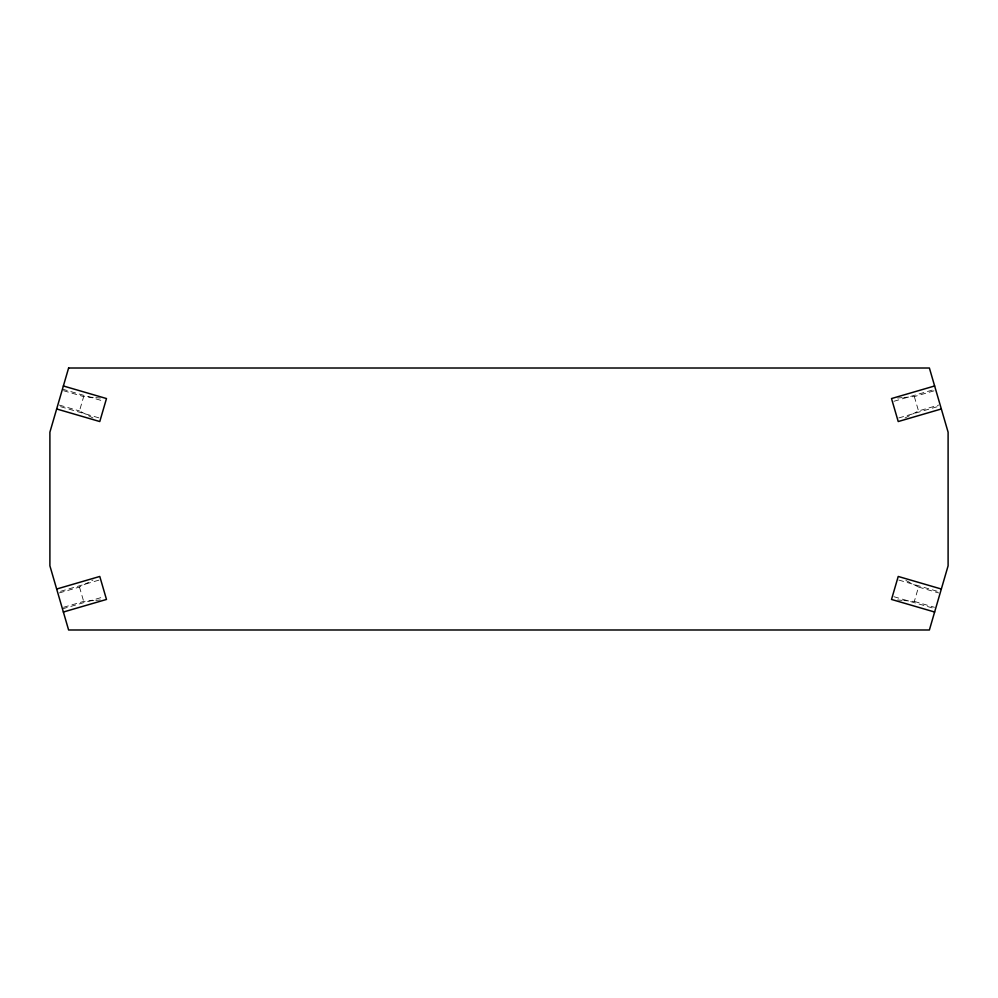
<?xml version="1.0" encoding="UTF-8"?>
<svg xmlns="http://www.w3.org/2000/svg" width="998" height="998" viewBox="0 0 998 998"><rect width="100%" height="100%" fill="white"/><g stroke="black" fill="none" stroke-linecap="round" stroke-linejoin="round"><path stroke-width="0.75" stroke-dasharray="4.99 3.74" d="M93.014 418.012L79.478 410.951L83.67 396.58L94.323 397.503M903.677 600.497L914.33 601.42L918.522 587.049L904.986 579.988M59.356 592.924L79.478 587.049L93.014 579.988M904.986 418.012L918.522 410.951L938.644 405.076M60.566 591.327L99.214 580.05M63.548 607.295L83.67 601.42L94.323 600.497M62.45 608.855L104.079 596.717M893.921 401.283L935.55 389.145M903.677 397.503L914.33 396.58L934.452 390.705M898.786 417.95L937.434 406.673M897.601 398.027L902.155 397.628M95.845 600.372L100.399 599.973M95.845 397.628L100.399 398.027M897.601 599.973L902.155 600.372M898.786 580.05L937.434 591.327M918.522 587.049L938.644 592.924M914.33 601.42L934.452 607.295M893.921 596.717L935.55 608.855M62.45 389.145L104.079 401.283M63.548 390.705L83.67 396.58M59.356 405.076L79.478 410.951M60.566 406.673L99.214 417.95M914.33 396.58L918.522 410.951M79.478 587.049L83.67 601.42"/><path stroke-width="1.5" d="M56.661 589.032L99.775 576.457L106.487 599.449L63.373 612.024M934.627 385.976L891.513 398.551L898.225 421.543L941.339 408.968M941.339 589.032L898.225 576.457L891.513 599.449L934.627 612.024M63.373 385.976L106.487 398.551L99.775 421.543L56.661 408.968M68.612 368.012L49.9 432.171L49.9 565.829L68.612 629.988L929.388 629.988L948.1 565.829L948.1 432.171L929.388 368.012L68.612 368.012"/></g></svg>
